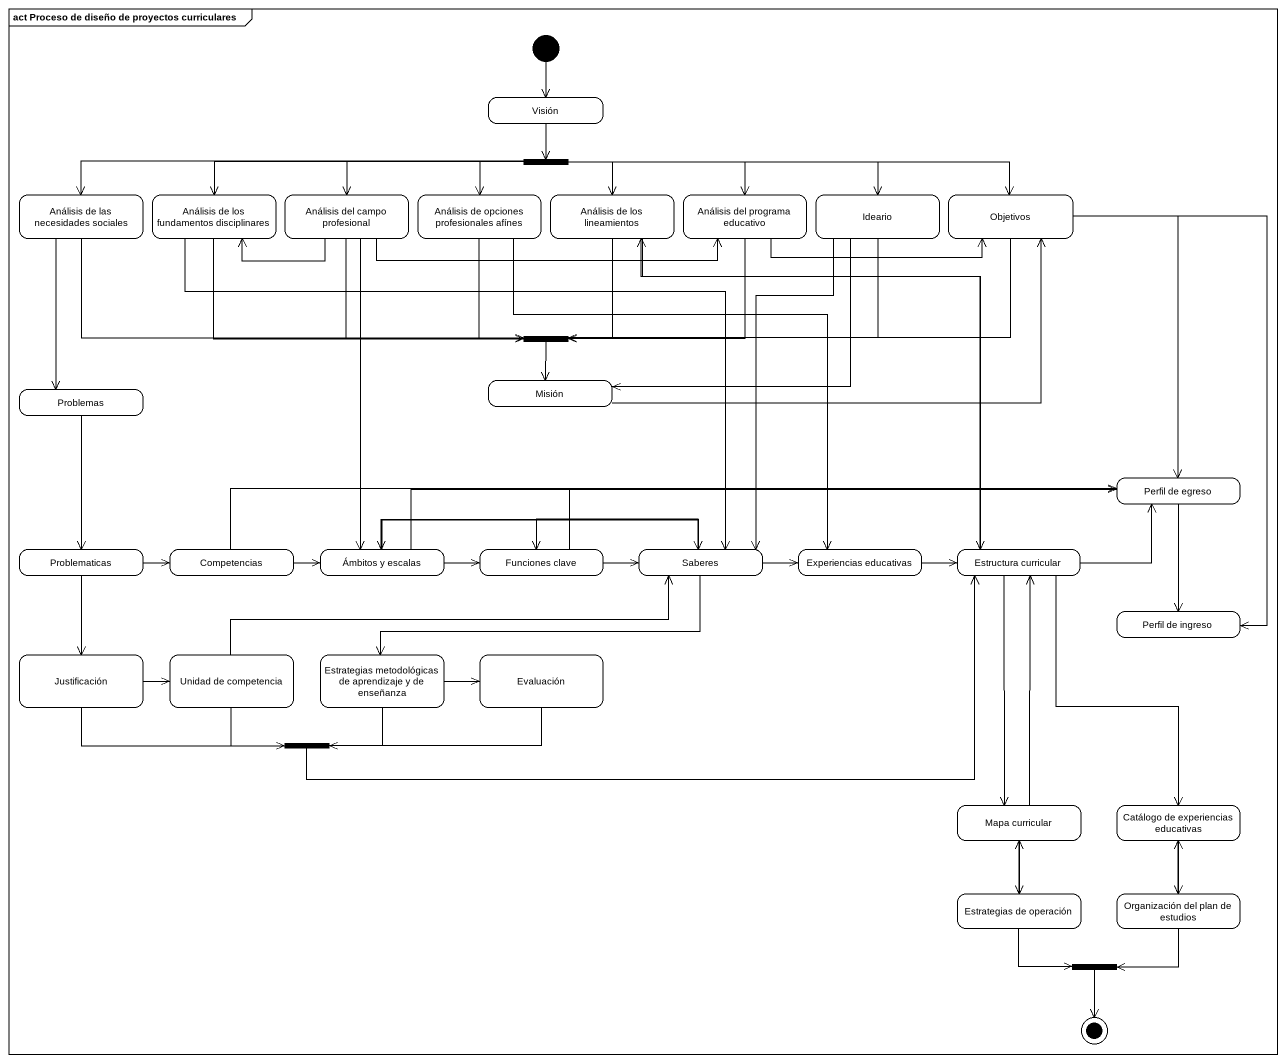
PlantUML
@startuml
mainframe act Proceso de diseño de proyectos curriculares
hide empty description
state Visión
state "Análisis de las necesidades sociales" as Análisis_de_las_necesidades
state "Análisis de los fundamentos disciplinares" as Análisis_de_los_fundamentos
state "Análisis del campo profesional" as Análisis_del_campo
state "Análisis de opciones profesionales afínes" as Análisis_de_opciones
state fork1 <<fork>>
state "Análisis de los lineamientos" as Análisis_de_los_lineamientos
state "Análisis del programa educativo" as Análisis_del_programa
state Ideario
state Objetivos
state fork2 <<join>>
state Problemas
state Misión
state "Perfil de egreso" as Perfil_de_egreso
state Problematicas
state Competencias
state "Ámbitos y escalas" as Ámbitos_y_escalas
state "Funciones clave" as Funciones_clave
state Saberes
state "Experiencias educativas" as Experiencias_educativas
state "Estructura curricular" as Estructura_curricular
state "Perfil de ingreso" as Perfil_de_ingreso
state Justificación
state "Unidad de competencia" as Unidad_de_competencia
state "Estrategias metodológicas de aprendizaje y de enseñanza" as Estrategias_metodológicas
state Evaluación
state fork3 <<join>>
state "Mapa curricular" as Mapa_curricular
state "Catálogo de experiencias educativas" as Catálogo_de_experiencias
state "Estrategias de operación" as Estrategias_de_operación
state "Organización del plan de estudios" as Organización_del_plan_de
state fork4 <<join>>
[*] --> Visión
Visión --> fork1
Análisis_de_las_necesidades -right-> fork2
Análisis_de_las_necesidades --> Problemas
Análisis_de_los_fundamentos -right-> fork2
Análisis_de_los_fundamentos --> Saberes
Análisis_del_campo -left-> Análisis_de_los_fundamentos
Análisis_del_campo -right-> Análisis_del_programa
Análisis_del_campo --> fork2
Análisis_del_campo --> Ámbitos_y_escalas
Análisis_de_opciones --> fork2
Análisis_de_opciones --> Experiencias_educativas
fork1 -left-> Análisis_de_las_necesidades
fork1 -left-> Análisis_de_los_fundamentos
fork1 -left-> Análisis_del_campo
fork1 --> Análisis_de_opciones
fork1 --> Análisis_de_los_lineamientos
fork1 -right-> Análisis_del_programa
fork1 -right-> Ideario
fork1 -right-> Objetivos
Análisis_de_los_lineamientos --> fork2
Análisis_de_los_lineamientos --> Estructura_curricular
Análisis_del_programa -right-> Objetivos
Análisis_del_programa --> fork2
Ideario -left-> fork2
Ideario -left-> Misión
Ideario --> Saberes
Objetivos -left-> fork2
Objetivos --> Perfil_de_egreso
Objetivos --> Perfil_de_ingreso
fork2 --> Misión
Problemas --> Problematicas
Misión -right-> Objetivos
Perfil_de_egreso --> Perfil_de_ingreso
Problematicas -right-> Competencias
Problematicas --> Justificación
Competencias -right-> Perfil_de_egreso
Competencias -right-> Ámbitos_y_escalas
Ámbitos_y_escalas -right-> Perfil_de_egreso
Ámbitos_y_escalas -right-> Funciones_clave
Ámbitos_y_escalas -right-> Funciones_clave
Ámbitos_y_escalas -right-> Saberes
Funciones_clave -right-> Perfil_de_egreso
Funciones_clave -right-> Saberes
Saberes -left-> Ámbitos_y_escalas
Saberes -left-> Funciones_clave
Saberes -right-> Experiencias_educativas
Saberes -left-> Estrategias_metodológicas
Experiencias_educativas -right-> Estructura_curricular
Estructura_curricular -up-> Análisis_de_los_lineamientos
Estructura_curricular -right-> Perfil_de_egreso
Estructura_curricular --> Mapa_curricular
Estructura_curricular --> Catálogo_de_experiencias
Justificación -right-> Unidad_de_competencia
Justificación -right-> fork3
Unidad_de_competencia -right-> Saberes
Unidad_de_competencia --> fork3
Estrategias_metodológicas -right-> Evaluación
Estrategias_metodológicas --> fork3
Evaluación -left-> fork3
fork3 -right-> Estructura_curricular
Mapa_curricular -up-> Estructura_curricular
Mapa_curricular --> Estrategias_de_operación
Catálogo_de_experiencias --> Organización_del_plan_de
Estrategias_de_operación -up-> Mapa_curricular
Estrategias_de_operación --> fork4
Organización_del_plan_de -up-> Catálogo_de_experiencias
Organización_del_plan_de --> fork4
fork4 --> [*]
@enduml
